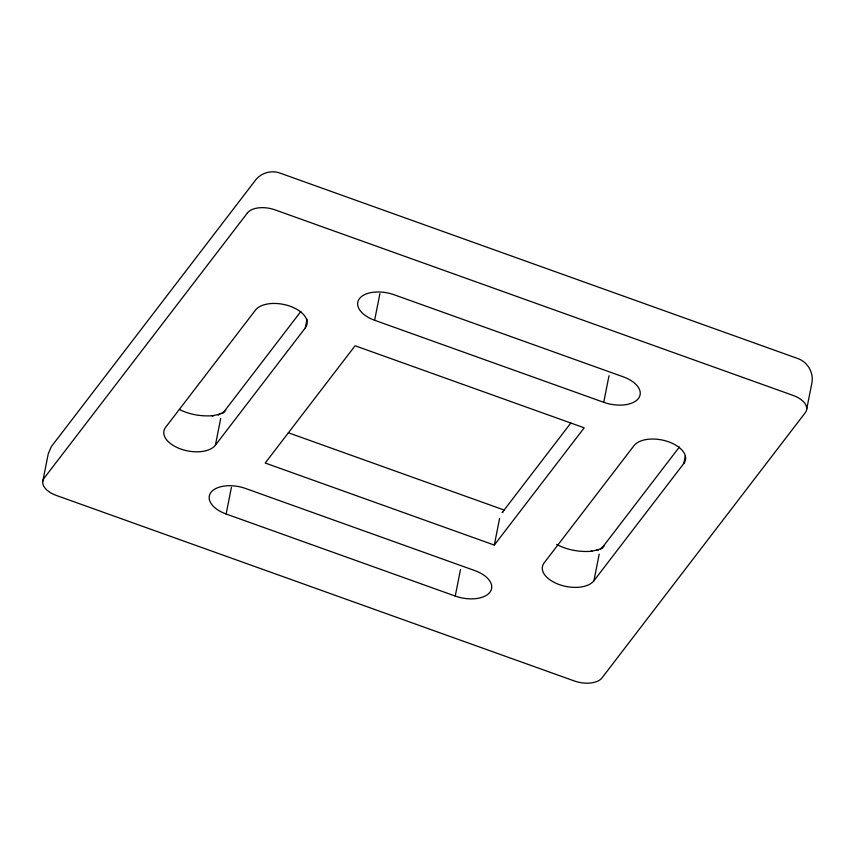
<?xml version="1.0" encoding="UTF-8"?>
<svg xmlns="http://www.w3.org/2000/svg" width="855" height="855" viewBox="0 0 855 855"><rect width="100%" height="100%" fill="white"/><g stroke="black" fill="none" stroke-linecap="round" stroke-linejoin="round"><path stroke-width="1.28" d="M42.803 481.247L48.243 453.866L51.268 446.727L255.934 179.593C261.534 172.753 271.463 170.027 279.777 173.009L797.747 358.523C807.601 361.868 813.928 372.769 811.887 382.955L806.607 409.598M215.407 445.188L305.288 327.925A27.114 14.92 11.2 0 0 290.155 306.25A27.114 14.92 11.2 0 0 255.485 310.076L165.603 427.35A27.114 14.92 11.2 0 0 180.736 449.014A27.114 14.92 11.2 0 0 215.407 445.188L220.686 418.544M226.137 514.005A27.114 14.92 11.2 0 1 211.003 492.341A27.114 14.92 11.2 0 1 245.674 488.515L474.782 570.574A27.114 14.92 11.2 0 1 489.915 592.237A27.114 14.92 11.2 0 1 455.245 596.063L226.137 514.005L231.416 487.371M305.288 327.925L307.052 319.043M374.629 320.272A27.114 14.92 11.2 0 1 359.495 298.598A27.114 14.92 11.2 0 1 394.176 294.772L623.274 376.831A27.114 14.92 11.2 0 1 638.407 398.494A27.114 14.92 11.2 0 1 603.737 402.32L374.629 320.272L379.909 293.628M455.245 596.063L460.514 569.43M494.318 545.084L584.2 427.821L355.092 345.762L265.21 463.025L494.318 545.084L499.587 518.44M603.737 402.32L609.006 375.687M593.926 580.759L683.808 463.496A27.114 14.92 11.2 0 0 668.674 441.832A27.114 14.92 11.2 0 0 634.004 445.658L544.122 562.921A27.114 14.92 11.2 0 0 559.255 584.585A27.114 14.92 11.2 0 0 593.926 580.759L599.205 554.115M683.808 463.496L685.315 455.886M300.907 311.402L223.903 411.875L225.667 410.176L221.969 413.467L223.85 412.26L218.057 414.867L219.767 414.226L212.126 415.787L213.408 415.68C201.78 416.588 189.831 414.728 179.368 409.47M570.819 423.033L502.152 512.626L503.413 511.589M679.415 446.983L602.412 547.446L604.186 545.757L600.488 549.038L602.369 547.831L596.576 550.449L598.286 549.797L590.634 551.357L591.927 551.261C579.85 552.245 567.496 550.064 556.691 544.507M288.338 432.748L504.343 510.114M247.405 212.959L44.193 478.084A21.685 11.938 11.2 0 0 56.302 495.419L574.271 680.943A21.685 11.938 11.2 0 0 602.005 677.876L805.218 412.762A21.685 11.938 11.2 0 0 793.109 395.427L275.139 209.903A21.685 11.938 11.2 0 0 247.405 212.959"/></g></svg>
